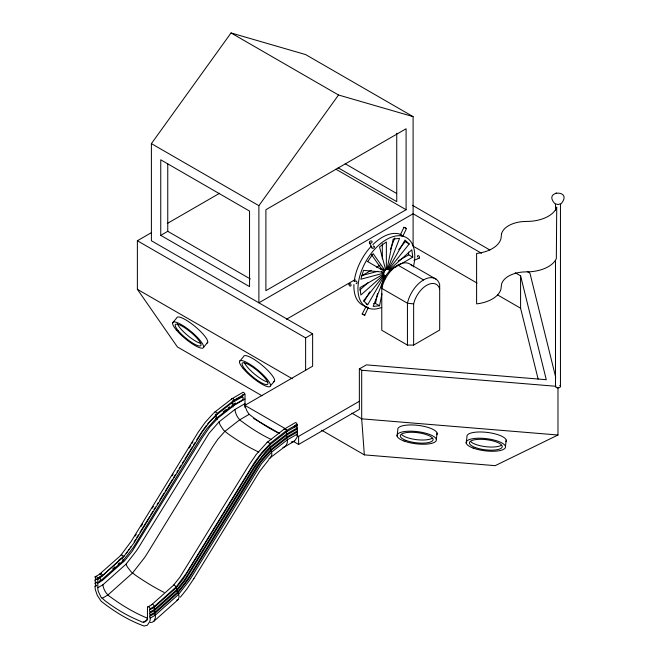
<?xml version="1.0" encoding="UTF-8"?>
<svg xmlns="http://www.w3.org/2000/svg" width="659" height="659" viewBox="0 0 659 659"><rect width="100%" height="100%" fill="white"/><g stroke="black" fill="none" stroke-linecap="round" stroke-linejoin="round"><path stroke-width="0.99" d="M385.045 278.806L385.655 275.808C380.638 275.717 386.363 265.799 388.95 270.108L411.85 249.794L412.748 257.167L398.695 265.28M177.436 592.779L178.556 594.426A16.286 6.12 46.7 0 1 179.075 597.054L178.367 599.418L153.844 621.289L151.941 622.36M397.08 436.085L397.83 429.841A19.828 6.12 6.9 0 1 418.374 425.409A19.828 6.12 6.9 0 1 436.851 434.66M436.332 439.322L437.082 433.078M466.21 443.12L466.959 436.876A19.828 6.12 6.9 0 1 487.503 432.444A19.828 6.12 6.9 0 1 505.98 441.695M505.461 446.357L506.219 440.113M381.973 293.799L379.518 305.792L375.49 303.469L377.533 293.469M387.047 269.004L393.184 239.019L399.552 238.385L387.698 268.946M270.033 447.741L270.997 449.446L287.209 436.802L297.44 430.895C295.982 428.292 297.728 425.73 296.624 423.21A1.969 1.137 60 0 0 295.487 422.551L284.045 429.223L267.126 442.42L256.219 454.479L249.201 464.752L179.899 577.21L173.366 585.39L151.619 604.781L147.484 607.17L147.443 617.351A11.78 6.804 60 0 1 146.932 619.617C146.01 622.483 142.385 622.969 140.186 621.066A161.595 93.298 60 0 1 105.143 600.827L101.008 597.136L98.356 591.568A11.73 6.771 60 0 1 97.845 588.718L97.804 578.495L96.997 577.02A1.969 1.137 60 0 0 95.852 576.361L95.044 576.897L95.967 579.385L95.044 580.002L95.044 580.958L96.132 582.663L95.802 583.339L95.044 583.116L96.634 582.194M397.245 265.857A18.798 10.857 -60 0 0 382.739 281.895L381.775 285.158L381.775 330.266L407.435 345.085L413.638 345.085L413.638 303.906L414.643 300.496A19.342 11.17 -60 0 1 426.661 285.314A19.342 11.17 -60 0 1 438.672 286.624L439.685 288.864M95.044 576.897L99.188 574.508L121.478 554.779A1.977 0.741 46.7 0 1 122.615 555.438L123.686 556.707L101.947 576.106L97.804 578.495M173.366 585.39L173.91 585.052A1.977 0.741 46.7 0 1 175.055 585.711L176.126 586.98L154.379 606.379L150.244 608.768C148.291 610.069 151.076 612.17 149.445 613.521C151.175 615.498 148.374 616.206 150.244 618.093A16.417 9.481 60 0 1 149.815 621.445L147.344 625.193L144.132 626.05A165.327 95.448 60 0 1 101.198 601.263L97.31 595.415L95.473 590.077A16.376 9.457 60 0 1 95.044 586.222L96.733 585.25M286.591 437.889L287.406 439.792A16.508 8.798 56.4 0 1 287.217 443.013L285.676 446.077L268.996 458.648M390.334 249.431L394.782 237.973M385.013 275.866L373.151 306.427L379.518 305.792M400.268 234.999L403.959 227.297L405.112 227.709L406.512 228.516L402.814 236.219L400.268 234.999L402.83 236.186M403.959 227.297L406.496 228.558M213.524 413.251L215.32 411.735A1.977 0.881 50.6 0 1 216.457 412.394L217.445 413.745L209.521 422.073L202.239 431.826L133.909 543.041L123.686 556.707M267.126 442.42L267.752 442.008A1.977 0.881 50.6 0 1 268.897 442.667L269.885 444.018L261.961 452.354L254.679 462.099L186.349 573.314L176.126 586.98M296.723 432.04L297.44 434.001A16.417 9.481 60 0 1 297.011 437.362L294.54 441.11L284.416 446.95M151.619 604.781L152.328 604.303A1.961 0.997 54.6 0 1 153.473 604.962L154.379 606.379M368.348 307.423L364.765 315.224L363.331 314.689L362.211 313.972L366.14 306.344M214.686 412.147L232.355 398.448A1.969 1.046 56.4 0 1 233.5 399.107L234.373 400.54M147.484 607.17L148.291 606.634A1.969 1.137 60 0 1 149.436 607.293L150.244 608.768M364.163 301.525L369.757 291.846M366.075 303.807L367.689 304.738L384.452 275.701M388.25 269.111L405.021 240.074L409.214 243.97L388.678 269.515M180.344 597.194L186.736 589.22L193.911 578.544M135.153 536.006L136.224 534.26M141.034 526.409L142.632 523.798M152.262 508.105L153.333 506.359M172.04 475.839L173.111 474.093M189.158 447.939L190.756 445.319M191.827 443.573L192.898 441.835M134.139 541.896L135.746 539.284M136.817 537.538L138.423 534.927M140.021 532.307L149.651 516.615M150.713 514.868L152.855 511.384M153.926 509.638L155.532 507.018M157.13 504.407L158.201 502.66M159.808 500.049L164.083 493.072M165.154 491.326L172.642 479.118M173.704 477.38L175.31 474.76M176.917 472.149L177.988 470.402M179.05 468.656L181.192 465.172M182.263 463.425L183.869 460.814M184.932 459.068L192.42 446.86M193.491 445.122L195.097 442.502M196.695 439.882L198.301 437.271M193.828 578.676L259.572 471.506L268.996 459.43M198.837 436.398L199.685 435.047M200.105 434.372L204.965 427.37M130.243 547.876L131.24 546.426M367.689 261.631L373.151 253.633L385.013 270.495L380.976 268.164L371.379 254.514M380.424 268.979L380.976 268.164M244.868 407.361L244.868 405.334L312.63 366.215L312.63 333.833L151.397 240.749L151.397 143.621L231.037 32.95L305.619 54.582L413.102 116.635L413.102 246.145L477.058 283.073M481.498 253.262L413.102 213.771L258.888 302.802L258.888 205.674L338.52 95.003L413.102 116.635M128.233 550.685L129.246 549.293M126.174 553.387L127.212 552.053M205.419 426.76L206.341 425.59M122.302 557.703L122.36 557.209M398.769 249.621L405.186 241.639L409.214 243.97M384.024 275.297L363.488 300.842L367.689 304.738M153.844 621.289L155.244 618.315A16.632 8.443 54.6 0 0 155.31 615.16L178.556 594.426L188.919 581.114A80.233 46.319 -60 0 0 192.041 576.254L261.516 463.598L271.549 452.165L287.406 439.792L297.44 434.001M207.264 424.429L209.611 421.653M172.625 322.861L176.736 317.91A19.828 4.597 39.7 0 1 195.451 326.806A19.828 4.597 39.7 0 1 206.868 343.158M203.606 347.244L207.709 342.293M239.514 361.478L243.624 356.527A19.828 4.597 39.7 0 1 262.331 365.424A19.828 4.597 39.7 0 1 273.757 381.767M270.487 385.853L274.597 380.91M124.081 555.949L99.591 578.33L97.318 579.64M120.927 555.117L131.149 541.451L198.095 432.345L205.262 422.312L212.948 413.803M97.483 582.82L99.913 581.411L122.838 560.966L132.78 548.173A78.075 45.076 -60 0 0 135.82 543.436L200.509 437.947L206.745 428.82L215.995 418.547L232.083 406.002L242.24 400.137L242.759 400.441M97.804 587.729L102.862 584.813L126.1 564.088L136.438 550.792A80.134 46.27 -60 0 0 139.56 545.94L209.043 433.268L219.101 421.818L234.966 409.437L245 403.646L245 394.411L244.192 392.937A1.969 1.137 60 0 0 243.047 392.278L231.614 398.95M150.244 609.575L154.461 607.137L176.332 587.63L183.013 579.269L252.372 466.72L260.766 454.718L270.025 444.718L286.863 431.596L297.44 425.492L296.056 424.693M150.244 611.873L154.692 609.303L176.933 589.459L184.026 580.612L254.827 465.765L265.948 451.217A55.438 32.003 -60 0 1 270.437 446.728L287.011 433.803L297.44 427.79M150.244 612.985L154.799 610.349L177.222 590.349L184.512 581.263L254.119 468.343L262.06 456.975L270.635 447.7L287.085 434.882L297.44 428.902M150.244 614.979L154.997 612.236L177.749 591.947L184.339 583.866L190.443 574.78L256.376 467.313L262.817 458.293L270.997 449.446M150.244 616.025L155.104 613.216L178.021 592.779L187.939 580.002A78.001 45.034 -60 0 0 190.978 575.274L260.635 462.363L271.178 450.361L287.275 437.807L297.44 431.942L297.44 430.895M210.089 421.126L215.411 415.697L231.877 402.855L242.24 396.875C244.505 398.16 242.29 399.387 242.24 400.137M99.295 574.286L99.896 574.022A1.961 0.997 54.6 0 1 101.041 574.689L101.947 576.106M100.02 574.599L101.527 573.256M102.565 574.697L99.493 577.432L95.044 580.002M118.669 560.331L120.202 558.964M112.689 568.865L114.971 566.839M118.002 564.137L119.518 562.786M359.88 289.985L368.274 282.538M383.76 274.704L360.852 295.018L359.954 287.645L383.662 273.955M270.223 458.162L271.763 455.064A16.368 7.298 50.6 0 0 271.549 452.165L270.536 450.781L271.178 450.361M178.367 599.418L176.859 600.135M217.256 413.382L234.217 400.153L244.86 394.008M223.096 411.891L226.342 409.363M227.956 408.094L229.579 406.834M269.688 443.655L286.649 430.426L297.3 424.281M560.059 203.886L558.074 204.545L556.007 203.977M560.908 203.936C573.964 189.133 541.566 189.99 555.29 204.068M261.969 395.762L177.411 346.939L137.377 289.317L137.377 240.749L151.619 232.528M167.279 223.483L219.636 193.26M160.747 235.354L249.539 286.616L249.539 211.069L160.747 159.808L160.747 235.354L167.757 231.309L250.329 278.979M406.092 209.719L265.898 290.668L265.898 209.719L406.092 128.777L406.092 209.719L335.917 169.206M286.517 319.228L355.16 279.597M361.396 275.997L371.206 270.338M376.553 267.249L380.119 265.19M398.184 260.923L408.72 254.835L412.748 257.167M389.914 270.347L392.55 268.823M395.186 267.307L396.94 266.294M137.377 240.749L305.619 337.878L312.63 333.833M234.423 400.433C231.91 400.763 232.026 403.374 232.611 401.059M236.161 399.428L242.891 395.96L242.891 394.337M233.714 403.951L235.42 402.962M245 399.024L234.67 404.988L218.269 417.781L209.776 426.966L201.885 438.26L132.253 551.221L124.897 560.397L102.409 580.455L97.804 583.108M279.523 433.531A161.595 93.298 60 0 1 252.339 416.743L249.209 414.322L239.711 419.808L224.785 431.447L217.824 439.24L212.676 446.794L148.003 552.258A89.039 51.41 -60 0 1 144.543 557.646L132.459 573.099L107.895 595.011L102.021 598.405M293.321 441.406L298.609 444.454L359.361 409.379L359.361 368.908L366.371 364.864L546.286 379.699L520.585 275.824L515.256 272.752M413.638 345.085L439.685 330.044L439.685 284.581A23.749 13.715 -60 0 0 423.564 279.927L397.896 265.107M296.847 435.344L298.609 436.365L359.361 401.29M150.244 618.093L155.31 615.16L154.379 613.71L155.104 613.216M143.3 622.244L147.501 619.822M294.54 441.11L291.327 441.967M557.975 387.459L557.975 435.014L495.189 465.658L364.336 454.867L321.608 430.195M413.959 260.412L419.099 258.229M296.855 431.9L297.44 431.942M99.937 577.556L100.119 576.271M361.593 275.635L377.821 271.286M555.85 193.128L556.476 192.972M282.884 447.329L283.683 447.197M373.669 303.642L375.49 303.469M368.447 307.555L367.961 307.44M362.211 313.972L363.307 314.343M150.343 622.467L151.166 622.475M359.361 368.908L361.692 370.259L555.924 386.281M557.975 435.014L361.692 418.827L351.906 413.168M384.024 272.2L363.488 270.363L360.852 279.235L383.76 273.098L381.339 271.706M413.638 303.906L407.435 303.198L381.775 288.378A23.749 13.715 -60 0 1 395.499 266.689A23.749 13.715 -60 0 1 412.04 265.874M122.821 560.249C124.172 560.521 122.673 558.453 121.989 558.354M147.657 618.241L146.125 617.631A160.565 81.535 54.6 0 1 111.083 597.4C106.585 594.772 103.578 589.92 102.862 584.813M232.083 406.002L233.039 406.908M99.913 581.411L100.432 581.716M286.863 431.596L286.014 432.172L287.011 433.803M287.085 434.882L286.344 435.377L287.209 436.802M154.461 607.137L153.654 607.689L154.692 609.303M154.799 610.349L154.099 610.835L154.997 612.236M215.995 418.547L217.165 419.742M215.246 414.865L215.831 414.948L215.872 414.116M270.025 444.718L269.317 445.196L270.437 446.728M122.838 560.966L123.867 561.806M176.332 587.63L175.714 588.017L176.933 589.459M177.222 590.349L176.686 590.686L177.749 591.947M367.351 307.185L366.396 306.699M231.877 402.855C233.031 402.987 233.599 405.919 232.017 404.931M99.591 578.33C100.712 578.454 101.395 581.345 99.806 580.365M215.411 415.697C216.44 415.78 217.412 418.547 215.798 417.575M363.966 314.664L364.765 315.224M231.037 32.95L338.52 95.003M345.151 163.745L396.652 193.482M412.435 205.287L489.876 250M527.266 271.582L529.935 273.131L555.759 377.5M338.141 167.798L396.743 201.629L396.743 133.225M497.487 294.87L520.585 308.206L538.131 379.114M410.598 264.481L436.266 279.301M367.187 261.343L384.452 271.31M151.397 143.621L258.888 205.674M137.377 289.317L292.267 378.736M244.868 405.334L285.388 428.729M253.674 418.514L279.227 433.268M95.044 586.222C97.441 587.037 94.83 583.866 95.044 583.116M249.209 414.322L247.109 411.307L245.552 407.484A11.73 6.771 60 0 1 245.041 404.634L245 403.646M369.427 242.603L371.742 247.718M126.1 564.088L126.388 564.878A11.64 4.374 46.7 0 0 127.566 567.218L131.273 571.971L135.746 575.398A162.262 60.949 46.7 0 0 164.066 592.4M385.655 269.811L379.518 246.911L386.355 241.927L386.355 269.3M219.101 421.818L219.307 422.683A11.697 5.214 50.6 0 0 220.279 425.212L223.648 430.261L228.014 433.795A161.85 72.128 50.6 0 0 258.822 452.107M408.382 252.076L408.72 254.835M234.966 409.437C235.485 414.577 238.352 419.577 242.874 422.205A161.158 85.876 56.4 0 0 271.006 439.372M364.336 454.867L361.692 418.827L361.692 370.259M560.455 204.142L560.455 386.446M555.496 204.142L555.496 210.287M555.496 260.47L555.496 386.446M520.585 275.824L520.585 308.206M407.435 345.085L407.435 303.198A23.749 13.715 -60 0 1 423.564 279.927M382.319 243.657L382.319 258.863M305.619 337.878L305.619 370.259M298.609 436.365L298.609 444.454M294.68 425.772L294.68 427.642M242.24 395.919L242.24 396.875M167.757 163.926L167.757 231.309M381.718 307.448A40.183 23.197 -60 0 1 358.587 281.475A40.183 23.197 -60 0 1 393.761 236.457A40.183 23.197 -60 0 1 413.374 266.936M365.028 306.089A40.183 23.197 -60 0 1 353.957 284.556M354.212 281.55A40.183 23.197 -60 0 1 371.445 246.046M372.846 244.621A40.183 23.197 -60 0 1 401.52 234.81M417.509 256.112A1.425 0.923 67 0 1 418.819 255.898A1.425 0.923 67 0 1 419.404 257.809A1.425 0.923 67 0 1 418.094 258.023M417.452 256.755A1.425 0.923 67 0 1 417.444 256.417M355.003 281.624A1.425 0.923 67 0 1 356.082 280.973A1.425 0.923 67 0 1 357.03 282.629A1.425 0.923 67 0 1 356.115 283.568M374.015 246.219A1.425 1.071 -24.3 0 1 374.123 247.702A1.425 1.071 -24.3 0 1 372.286 248.237A1.425 1.071 -24.3 0 1 371.865 246.845M373.398 246.038A1.425 1.071 -24.3 0 1 373.727 246.095M559.722 385.433A2.479 1.433 0 0 1 559.87 387.368A2.479 1.433 0 0 1 556.55 387.616A2.479 1.433 0 0 1 555.825 385.729M200.838 343.43A16.524 3.83 39.7 0 1 187.477 335.324A16.524 3.83 39.7 0 1 177.444 323.824M267.727 382.047A16.524 3.83 39.7 0 1 254.918 374.394A16.524 3.83 39.7 0 1 244.58 363.051M431.942 438.383A16.524 5.099 6.9 0 1 416.323 439.627A16.524 5.099 6.9 0 1 401.644 434.643M501.071 445.418A16.524 5.099 6.9 0 1 485.452 446.662A16.524 5.099 6.9 0 1 470.773 441.678M501.491 234.077L501.038 238.311A30.775 17.768 0 0 1 478.393 253.229L476.597 253.427L476.597 303.848L478.393 303.651A30.775 17.768 0 0 0 501.038 288.724L501.491 284.499A25.067 14.473 0 0 1 523.164 271.978L530.495 271.722A30.775 17.768 0 0 0 556.336 258.641L556.731 207.05L556.336 208.228A30.775 17.768 0 0 1 530.495 221.3L523.164 221.556A25.067 14.473 0 0 0 501.491 234.077M284.169 428.993L284.795 428.721A1.969 1.046 56.4 0 1 285.932 429.38L286.805 430.821L285.998 429.347A1.969 1.137 60 0 0 284.861 428.688L284.186 428.984M349.015 284.169A1.425 0.923 67 0 0 350.382 286.146A1.425 0.923 67 0 0 350.654 284.045A1.425 0.923 67 0 0 349.015 284.169M370.407 243.212A1.425 1.071 -24.3 0 0 372.063 241.532A1.425 1.071 -24.3 0 0 369.765 241.458A1.425 1.071 -24.3 0 0 370.407 243.212M176.307 329.912A19.828 4.597 39.7 0 0 202.758 348.1A19.828 4.597 39.7 0 0 185.278 327.136A19.828 4.597 39.7 0 0 176.307 329.912M178.276 330.769A16.524 3.83 39.7 0 0 200.32 345.926A16.524 3.83 39.7 0 0 185.756 328.454A16.524 3.83 39.7 0 0 178.276 330.769M243.187 368.529A19.828 4.597 39.7 0 0 269.646 386.718A19.828 4.597 39.7 0 0 252.166 365.753A19.828 4.597 39.7 0 0 243.187 368.529M245.156 369.386A16.524 3.83 39.7 0 0 267.208 384.543A16.524 3.83 39.7 0 0 252.636 367.071A16.524 3.83 39.7 0 0 245.156 369.386M404 441.028A19.828 6.12 6.9 0 0 436.093 440.904A19.828 6.12 6.9 0 0 410.022 431.184A19.828 6.12 6.9 0 0 404 441.028M406.117 440.476A16.524 5.099 6.9 0 0 432.864 440.369A16.524 5.099 6.9 0 0 411.134 432.271A16.524 5.099 6.9 0 0 406.117 440.476M473.129 448.062A19.828 6.12 6.9 0 0 505.222 447.939A19.828 6.12 6.9 0 0 479.151 438.219A19.828 6.12 6.9 0 0 473.129 448.062M475.246 447.51A16.524 5.099 6.9 0 0 501.993 447.403A16.524 5.099 6.9 0 0 480.263 439.306A16.524 5.099 6.9 0 0 475.246 447.51"/></g></svg>
